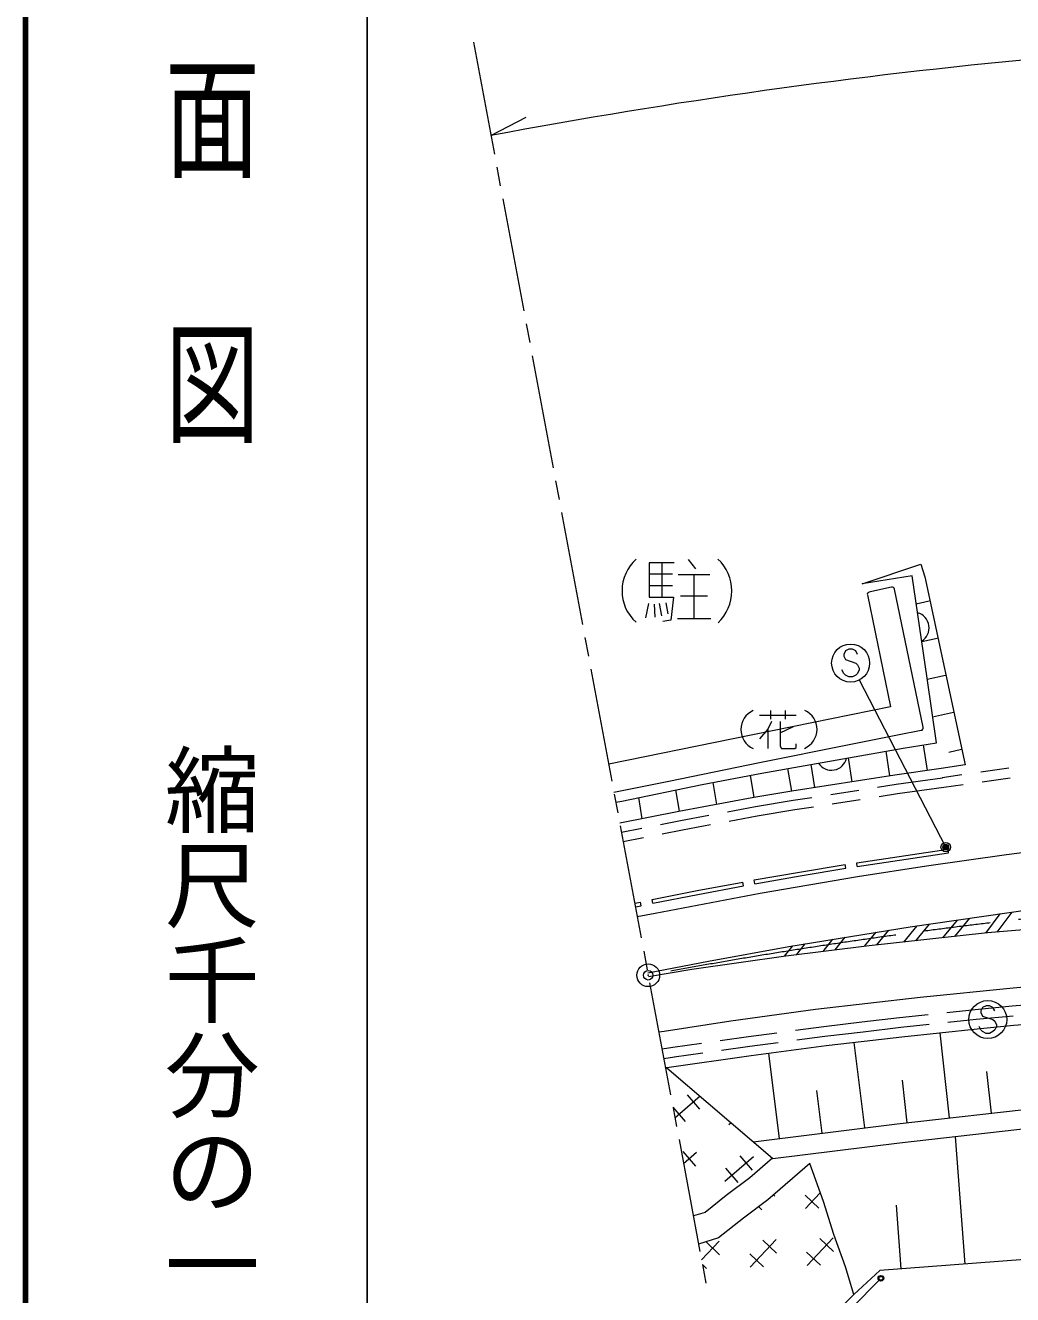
# Model space of a CAD drawing. Units: millimetres, scale not verified. Extents: x 40000 to 680000, y 20000 to 380000.
# Drawn here: x 40000 to 91994, y 261918 to 328768 of the extents above; entities that cross this region are included whole.
import ezdxf
from ezdxf.enums import TextEntityAlignment as Align

# ---------------------------------------------------------------- set-up
doc = ezdxf.new("R2010")
doc.units = ezdxf.units.MM
doc.header["$LTSCALE"] = 1000
doc.header["$PDMODE"] = 32
doc.header["$PDSIZE"] = 500
doc.linetypes.add('CHAIN', pattern=[18.5, 12, -1.5, 3.5, -1.5])
for name, color, linetype, lineweight in [('M-BGD', 7, 'Continuous', 13), ('M-BMK', 2, 'Continuous', 13), ('M-BMK-SRVR', 7, 'Continuous', 13), ('M-STR-HTXT', 7, 'Continuous', 13), ('M-STR-STRC', 7, 'Continuous', 13), ('M-TTL', 2, 'Continuous', 140), ('M-TTL-BAND', 7, 'Continuous', 25)]:
    doc.layers.add(name, color=color, linetype=linetype, lineweight=lineweight)
doc.styles.add('@ＭＳ ゴシック', font='')
doc.styles.get('@ＭＳ ゴシック').set_extended_font_data('@MS Gothic')

msp = doc.modelspace()

# ---------------------------------------------------------------- linework, layer by layer
at = {"layer": 'M-BGD'}
for p, q in [((74168, 300452), (72856, 300452)), ((72856, 300452), (72856, 298657)), ((73512, 300452), (73512, 298657)), ((74914, 300632), (75291, 300140)), ((72856, 299878), (74086, 299878)), ((74373, 299845), (76053, 299845)), ((75200, 299845), (75200, 297534)), ((72856, 299271), (74077, 299271)), ((85620, 299171), (84416, 298907)), ((87278, 291806), (85774, 299079)), ((72823, 298321), (72668, 297558)), ((72856, 298657), (74127, 298657)), ((73110, 298280), (73159, 297599)), ((73373, 298321), (73504, 297673)), ((73725, 298362), (73840, 297780)), ((74127, 298657), (73987, 297435)), ((74495, 298730), (75930, 298730)), ((87596, 298436), (86918, 298287)), ((74348, 297534), (76102, 297534)), ((73987, 297435), (73569, 297362)), ((88024, 296482), (87208, 296303)), ((88453, 294529), (87497, 294319)), ((80588, 292421), (78655, 292421)), ((79236, 292679), (79236, 292229)), ((80009, 292677), (80009, 292224)), ((88881, 292575), (87783, 292334)), ((79106, 291707), (78661, 291196)), ((79298, 292097), (79106, 291707)), ((79106, 291707), (79106, 290681)), ((79751, 292097), (79751, 290806)), ((79751, 291513), (80458, 291838)), ((79751, 290806), (79815, 290679)), ((80592, 290740), (80592, 290934)), ((87508, 289520), (87301, 290871)), ((79815, 290679), (80528, 290679)), ((80528, 290679), (80592, 290740)), ((83552, 288930), (83358, 290191)), ((85528, 289239), (85329, 290536)), ((89310, 290622), (88635, 290474)), ((80359, 288430), (80158, 289629)), ((81576, 288620), (81388, 289845)), ((91798, 289640), (90313, 289430)), ((76420, 287736), (76225, 288897)), ((78387, 288099), (78190, 289274)), ((88294, 289125), (85866, 288786)), ((89323, 289290), (88290, 289144)), ((91869, 289125), (90384, 288915)), ((74453, 287373), (74264, 288502)), ((83893, 288477), (82412, 288245)), ((85866, 288786), (84881, 288632)), ((85939, 288291), (84958, 288138)), ((88363, 288629), (85939, 288291)), ((89394, 288775), (88363, 288629)), ((72491, 286980), (72303, 288099)), ((78456, 287604), (76974, 287330)), ((80439, 287936), (78456, 287604)), ((81424, 288090), (80439, 287936)), ((81500, 287596), (80519, 287443)), ((83970, 287983), (82488, 287751)), ((74509, 286875), (73443, 286661)), ((75991, 287149), (74509, 286875)), ((78542, 287111), (77065, 286839)), ((80519, 287443), (78542, 287111)), ((72462, 286465), (71396, 286251)), ((74604, 286384), (73536, 286170)), ((76081, 286657), (74604, 286384)), ((72555, 285973), (71488, 285759)), ((83785, 284667), (88593, 285376)), ((83814, 284469), (83785, 284667)), ((78420, 283559), (78387, 283756)), ((72092, 282533), (72393, 282594)), ((73044, 282528), (73005, 282724)), ((90029, 276919), (88532, 276761)), ((91971, 277103), (90029, 276919)), ((93972, 277265), (91971, 277103)), ((84055, 276263), (82044, 276026)), ((86041, 276499), (84055, 276263)), ((87538, 276657), (86041, 276499)), ((87592, 276140), (86099, 275983)), ((90080, 276401), (88587, 276244)), ((92017, 276585), (90080, 276401)), ((78089, 275497), (76590, 275284)), ((79571, 275695), (78089, 275497)), ((82044, 276026), (80562, 275828)), ((82109, 275510), (80630, 275312)), ((84117, 275746), (82109, 275510)), ((86099, 275983), (84117, 275746)), ((74100, 274932), (73533, 274842)), ((75600, 275144), (74100, 274932)), ((78160, 274982), (76662, 274769)), ((79639, 275180), (78160, 274982)), ((74181, 274418), (73629, 274331)), ((75671, 274629), (74173, 274417)), ((73794, 273867), (73718, 273855)), ((75545, 272364), (74213, 271213)), ((75521, 271682), (74868, 272439)), ((74765, 271028), (74111, 271785)), ((77173, 270967), (77051, 270861)), ((75303, 268690), (74649, 269447)), ((75354, 269395), (74665, 268800)), ((78346, 269177), (76833, 267869)), ((78295, 268472), (77641, 269228)), ((77538, 267818), (76885, 268575)), ((79475, 267107), (79404, 267174)), ((81787, 266466), (81060, 267153)), ((81845, 267257), (81080, 266446)), ((75136, 266403), (75118, 266387)), ((78788, 266380), (78620, 266538)), ((76542, 264728), (75613, 263744)), ((79541, 264815), (78168, 263360)), ((79561, 264108), (78834, 264794)), ((82540, 264902), (81167, 263447)), ((82560, 264195), (81833, 264881)), ((76563, 264021), (75848, 264696)), ((78875, 263381), (78148, 264067)), ((81874, 263467), (81146, 264154)), ((75876, 263294), (75659, 263500))]:
    msp.add_line(p, q, dxfattribs=at)
for points in [[(84069, 299360), (87168, 300390), (87365, 299720), (89487, 289814), (88225, 289620)], [(71096, 287852), (71408, 287915), (75639, 288785), (78784, 289388), (86233, 290695), (87977, 290983), (87488, 294384), (86701, 299781), (84069, 299360)], [(84343, 298776), (85565, 292874), (77275, 291192), (70720, 289856)], [(70996, 288381), (73883, 288966), (78663, 289940), (83381, 290892), (85923, 291406), (87170, 291648)], [(88225, 289620), (85792, 289281), (80359, 288430), (78369, 288096), (74414, 287366), (71304, 286742)], [(83814, 284469), (88622, 285178), (88593, 285376)], [(78387, 283756), (80770, 284166), (83181, 284570)], [(78420, 283559), (80804, 283969), (83214, 284373), (83181, 284570)], [(73005, 282724), (75386, 283196), (77777, 283645)], [(73044, 282528), (75423, 283000), (77814, 283448), (77777, 283645)], [(72129, 282336), (72433, 282398), (72393, 282594)], [(110691, 277302), (106394, 277013), (101997, 276811), (97693, 276538), (97680, 276536), (94054, 276249), (92061, 276086), (90130, 275904), (86155, 275486), (84175, 275250), (82171, 275014), (78228, 274486), (73791, 273868)], [(73791, 273868), (79344, 269104), (78151, 268073), (76909, 267130), (75800, 266251), (75179, 266060)], [(78336, 269969), (85918, 270913), (93686, 271785), (105397, 272348), (109784, 272413)], [(79362, 269089), (86035, 269920), (93766, 270788), (105429, 271349), (109396, 271409)], [(81320, 268829), (79095, 266907), (77829, 265945), (76511, 264900), (75457, 264576)], [(76587, 258542), (77001, 258598), (78435, 258756), (80045, 258996), (81162, 259321), (82107, 260262), (83069, 261368), (83626, 261932), (83196, 263374), (82586, 265089), (82036, 266821), (81320, 268829)], [(110369, 264618), (105827, 264717), (95190, 263956), (85004, 263191), (83626, 261932)]]:
    msp.add_lwpolyline(points, dxfattribs=at)
for centre, radius, start, end in [((73650, 298985), 2228, 131.69789, 228.01917), ((74927, 298977), 2282, 312.86378, 47.4164), ((84450, 298802), 110, 108.19505, 193.75284), ((85669, 299077), 106, 1.23052, 117.53143), ((86785, 297037), 812, 300.91538, 75.67565), ((78780, 291676), 1098, 114.25848, 245.32482), ((80600, 291690), 1092, 293.25272, 65.49724), ((87185, 291753), 106, 261.50219, 29.65442), ((82455, 290349), 812, 212.57062, 347.33089)]:
    msp.add_arc(centre, radius, start, end, dxfattribs=at)
at = {"layer": 'M-BMK'}
for p, q in [((63595, 327882), (64700, 321985)), ((64829, 321297), (65013, 320314)), ((65142, 319626), (66247, 313729)), ((66376, 313041), (66560, 312058)), ((66689, 311370), (67794, 305472)), ((67923, 304784), (68107, 303801)), ((68236, 303113), (69341, 297216)), ((69470, 296528), (69654, 295545)), ((69783, 294857), (70888, 288960)), ((71017, 288272), (71201, 287289)), ((71330, 286601), (72435, 280703)), ((72564, 280015), (72748, 279032)), ((72877, 278344), (73982, 272447)), ((74111, 271759), (74295, 270776)), ((74424, 270088), (75529, 264191)), ((75658, 263503), (75842, 262520))]:
    msp.add_line(p, q, dxfattribs=at)
at = {"layer": 'M-BMK', "linetype": 'CHAIN'}
msp.add_arc((123449, 8441), 275000, 90.1499, 100.61259, dxfattribs=at)
at = {"layer": 'M-BMK-SRVR'}
msp.add_circle((72803, 278738), 600, dxfattribs=at)
msp.add_point((72803, 278738), dxfattribs=at)
at = {"layer": 'M-STR-HTXT'}
for p, q in [((64516, 322968), (66371, 323926)), ((88472, 285486), (83926, 294284)), ((88677, 271223), (88175, 275698)), ((84205, 270700), (83646, 275188)), ((79717, 270141), (79160, 274611)), ((90883, 271471), (90635, 273676)), ((86440, 270972), (86189, 273209)), ((81961, 270420), (81681, 272664)), ((89488, 263528), (88984, 270251)), ((86127, 263275), (85874, 266637))]:
    msp.add_line(p, q, dxfattribs=at)
for radius in [150, 120, 90, 60, 30, 20]:
    msp.add_circle((88472, 285486), radius, dxfattribs=at)
msp.add_arc((123449, 8441), 320000, 90.1499, 100.61259, dxfattribs=at)
msp.add_point((88472, 285486), dxfattribs=at)
at = {"layer": 'M-STR-STRC'}
for p, q in [((83189, 295817), (83098, 295635)), ((83098, 295635), (83098, 295544)), ((83098, 295544), (83189, 295363)), ((83371, 295908), (83189, 295817)), ((83553, 295908), (83371, 295908)), ((83735, 295817), (83553, 295908)), ((83826, 295635), (83735, 295817)), ((83098, 294635), (83007, 294817)), ((83189, 295363), (83735, 295181)), ((83735, 295181), (83826, 295090)), ((83826, 295090), (83916, 294908)), ((83916, 294817), (83826, 294635)), ((83916, 294908), (83916, 294817)), ((83189, 294544), (83098, 294635)), ((83371, 294454), (83189, 294544)), ((83553, 294454), (83371, 294454)), ((83735, 294544), (83553, 294454)), ((83826, 294635), (83735, 294544)), ((88319, 280711), (89089, 281648)), ((88958, 280780), (89749, 281742)), ((90588, 280955), (91338, 281970)), ((91186, 281007), (91964, 282060)), ((84199, 280263), (84804, 281000)), ((84841, 280336), (85476, 281109)), ((86261, 280489), (86962, 281343)), ((86900, 280558), (87622, 281437)), ((79984, 279740), (80414, 280290)), ((80618, 279820), (81068, 280396)), ((82023, 279994), (82521, 280631)), ((82655, 280072), (83175, 280737)), ((90415, 277042), (90324, 276860)), ((90324, 276860), (90324, 276769)), ((90324, 276769), (90415, 276587)), ((90596, 277133), (90415, 277042)), ((90778, 277133), (90596, 277133)), ((90960, 277042), (90778, 277133)), ((91051, 276860), (90960, 277042)), ((90415, 276587), (90960, 276405)), ((90960, 276405), (91051, 276314)), ((91051, 276314), (91142, 276133)), ((91142, 276133), (91142, 276042)), ((90324, 275860), (90233, 276042)), ((90415, 275769), (90324, 275860)), ((90596, 275678), (90415, 275769)), ((90778, 275678), (90596, 275678)), ((90960, 275769), (90778, 275678)), ((91051, 275860), (90960, 275769)), ((91142, 276042), (91051, 275860)), ((84954, 262669), (83587, 261282))]:
    msp.add_line(p, q, dxfattribs=at)
for points in [[(120442, 287721), (115600, 287482), (110022, 287115), (105894, 286758), (101272, 286266), (96443, 285697), (91665, 285080), (87460, 284481), (83823, 283924), (78696, 283039), (73167, 281999), (72227, 281814)], [(72780, 278861), (75977, 279481), (80212, 280258), (86596, 281290), (93031, 282213), (99661, 283088), (104146, 283596), (106415, 283781), (108512, 283833), (110795, 283782)], [(109950, 282113), (103936, 281918), (97233, 281512), (90665, 280964), (84438, 280293), (80058, 279750), (75093, 279036), (72818, 278660)], [(73363, 275751), (73635, 275799), (77156, 276335), (81605, 276948), (87119, 277584), (92022, 278083), (96318, 278462), (101311, 278810), (104545, 278962), (107622, 279076), (111822, 279134), (119305, 279145)]]:
    msp.add_lwpolyline(points, dxfattribs=at)
for centre, radius in [((83462, 295181), 1000), ((90687, 276405), 1000), ((85059, 262776), 150), ((85059, 262776), 120), ((85059, 262776), 100)]:
    msp.add_circle(centre, radius, dxfattribs=at)
at = {"layer": 'M-TTL'}
msp.add_line((40000, 380000), (40000, 20000), dxfattribs=at)
msp.add_line((40000, 380000), (40000, 20000), dxfattribs=at)
at = {"layer": 'M-TTL-BAND'}
msp.add_line((58000, 370000), (58000, 20000), dxfattribs=at)
msp.add_line((58000, 370000), (58000, 20000), dxfattribs=at)

# ---------------------------------------------------------------- texts
at = {"layer": 'M-TTL-BAND', "style": '@ＭＳ ゴシック', "width": 1.4}
msp.add_text('平  面  図', height=3666, rotation=270, dxfattribs=at).set_placement((49777, 306475), align=Align.MIDDLE_RIGHT)
msp.add_text('平  面  図', height=3666, rotation=270, dxfattribs=at).set_placement((49777, 306475), align=Align.MIDDLE_RIGHT)
at = {"layer": 'M-TTL-BAND', "style": '@ＭＳ ゴシック'}
msp.add_text('縮尺千分の一', height=3666, rotation=270, dxfattribs=at).set_placement((49777, 261030), align=Align.MIDDLE_RIGHT)
msp.add_text('縮尺千分の一', height=3666, rotation=270, dxfattribs=at).set_placement((49777, 261030), align=Align.MIDDLE_RIGHT)

doc.saveas('drawing.dxf')
